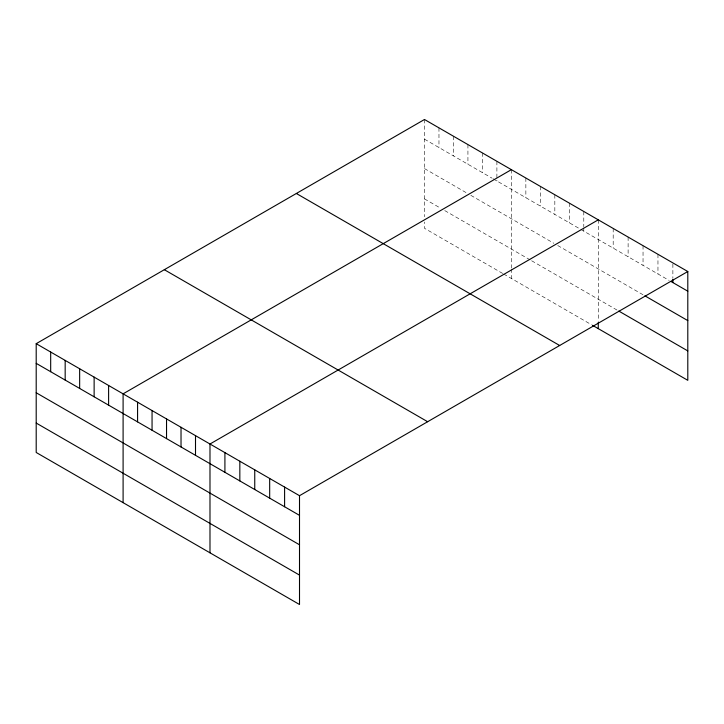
<?xml version="1.0" encoding="UTF-8"?>
<svg xmlns="http://www.w3.org/2000/svg" width="724" height="724" viewBox="0 0 724 724"><rect width="100%" height="100%" fill="white"/><g stroke="black" fill="none" stroke-linecap="round" stroke-linejoin="round"><path stroke-width="0.54" stroke-dasharray="3.62 2.71" d="M424.49 119.496L424.49 216.748M424.49 139.171L492.067 178.185M493.035 178.747L579.933 228.911M580.892 229.472L669.148 280.423M424.49 168.583L466.971 193.109M470.826 195.344L553.86 243.282M557.724 245.508L643.039 294.768M424.49 198.892L440.898 208.367M444.762 210.594L530.692 260.206M531.651 260.767L617.862 310.533M502.691 273.455L424.49 228.304L424.49 221.997M503.66 274.016L591.517 324.741M672.877 263.998L672.877 278.206M657.962 254.296L657.962 273.962M643.039 245.68L643.039 265.346M628.115 237.065L628.115 256.73M613.192 228.449L613.192 248.124M598.277 219.834L598.277 321.284M583.788 211.471L583.788 226.775M583.788 227.861L583.788 231.146M569.308 203.109L569.308 222.784M554.828 194.747L554.828 214.422M540.348 186.385L540.348 206.059M525.859 178.032L525.859 197.697M511.379 169.669L511.379 267.971M511.379 269.02L511.379 278.469M496.899 161.307L496.899 180.973M482.419 152.945L482.419 172.611M467.93 144.583L467.93 164.257M453.45 136.221L453.45 155.895M438.97 127.858L438.97 147.533"/><path stroke-width="1.09" d="M687.8 271.518L299.51 495.696L299.51 604.504L36.2 452.482L36.2 343.674L424.49 119.496L687.8 271.518L687.8 380.326L592.476 325.293M511.379 169.669L123.098 393.838L123.098 502.646M598.277 219.834L209.987 444.011L209.987 552.81M671.012 281.5L687.8 291.193M644.903 295.835L687.8 320.605M618.794 311.067L687.8 350.914M296.351 193.48L559.67 345.502M164.33 269.699L427.649 421.721M36.2 343.674L299.51 495.696M36.2 363.348L299.51 515.37M36.2 392.761L299.51 544.783M36.2 423.06L299.51 575.091M672.877 279.301L672.877 282.577M598.277 322.334L598.277 328.642M284.595 487.08L284.595 506.755M269.672 478.464L269.672 498.139M254.748 469.849L254.748 489.524M239.834 461.233L239.834 480.908M224.911 452.627L224.911 472.292M195.507 435.649L195.507 455.315M181.027 427.287L181.027 446.961M166.538 418.924L166.538 438.599M152.058 410.562L152.058 430.237M137.578 402.2L137.578 421.875M108.609 385.476L108.609 405.15M94.129 377.123L94.129 396.788M79.649 368.76L79.649 388.426M65.169 360.398L65.169 380.064M50.68 352.036L50.68 371.702"/></g></svg>
